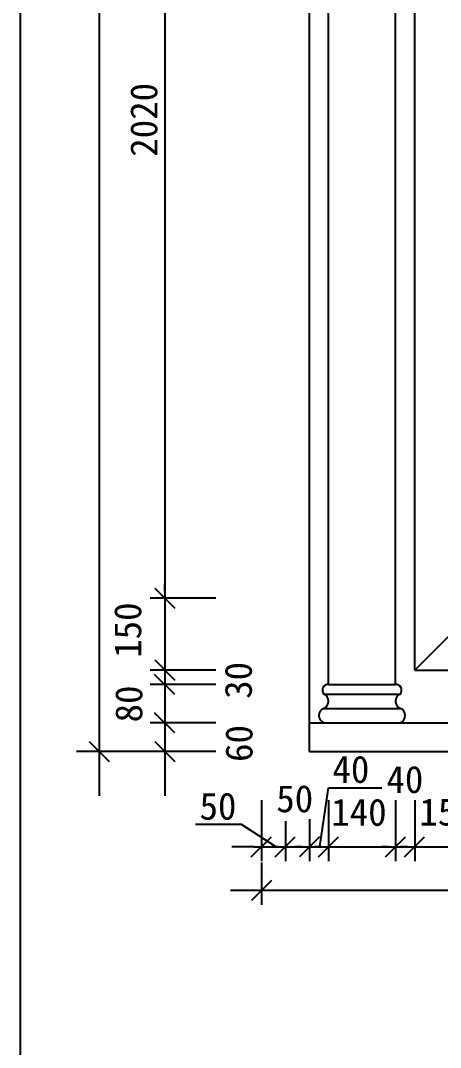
# Model space of a CAD drawing. Header units: metres. Extents: x 1022 to 6239, y 488 to 7419.
# Drawn here: x 1022 to 1899, y 3027 to 5171 of the extents above; entities that cross this region are included whole.
import ezdxf

# ---------------------------------------------------------------- set-up
doc = ezdxf.new("R2010")
doc.units = ezdxf.units.M
for name, color, linetype in [('3', 3, 'Continuous'), ('4', 4, 'Continuous'), ('7', 7, 'Continuous'), ('DIM', 3, 'Continuous')]:
    doc.layers.add(name, color=color, linetype=linetype)

# ---------------------------------------------------------------- blocks, each defined once
blk = doc.blocks.new('_DOT')
blk.add_lwpolyline([(-1.41, -1.39), (1.38, 1.4)])

msp = doc.modelspace()

# ---------------------------------------------------------------- linework, layer by layer
for p, q in [((1647.11, 3446.05), (1664.84, 3569.01)), ((1664.84, 3569.01), (1776.55, 3569.01)), ((1483.08, 3492.12), (1387.33, 3492.12)), ((1554.01, 3446.05), (1483.08, 3492.12))]:
    msp.add_line(p, q)
at = {"layer": '3'}
for p, q in [((1994.99, 3964.67), (1844.99, 3814.67)), ((1654.99, 3764.67), (1814.99, 3764.67)), ((1654.99, 3734.67), (1814.99, 3734.67))]:
    msp.add_line(p, q, dxfattribs=at)
at = {"layer": '4'}
for p, q in [((1844.99, 3814.67), (1844.99, 6004.67)), ((1624.99, 3644.67), (1624.99, 5984.67)), ((1664.99, 3784.67), (1664.99, 5984.67)), ((1804.99, 3784.67), (1804.99, 5984.67)), ((1844.99, 3814.67), (2744.99, 3814.67)), ((1624.99, 3704.67), (2964.99, 3704.67)), ((1624.99, 3644.67), (2964.99, 3644.67))]:
    msp.add_line(p, q, dxfattribs=at)
for centre, radius, start, end in [((1664.44, 3772.44), 12.24, 87.44, 219.43), ((1805.54, 3772.44), 12.24, 320.57, 92.56), ((1649.2, 3749.67), 16.08, 291.12, 68.88), ((1820.78, 3749.67), 16.08, 111.12, 248.88), ((1660.78, 3719.67), 16.08, 111.12, 248.88), ((1809.2, 3719.67), 16.08, 291.12, 68.88)]:
    msp.add_arc(centre, radius, start, end, dxfattribs=at)
at = {"layer": '7'}
msp.add_line((1664.99, 3784.67), (1804.99, 3784.67), dxfattribs=at)
at = {"layer": 'DIM'}
for p, q in [((1186, 7099.4), (1186, 3552.27)), ((1323.01, 7099.9), (1323.01, 3552.27)), ((1323.01, 3979.67), (1323.01, 3994.67)), ((1429.67, 3964.67), (1293.01, 3964.67)), ((1429.67, 3964.67), (1293.01, 3964.67)), ((1429.67, 3814.67), (1293.01, 3814.67)), ((1429.67, 3814.67), (1293.01, 3814.67)), ((1429.67, 3784.67), (1293.01, 3784.67)), ((1429.67, 3784.67), (1293.01, 3784.67)), ((1429.67, 3704.67), (1293.01, 3704.67)), ((1429.67, 3704.67), (1293.01, 3704.67)), ((1293.01, 3644.67), (1138.69, 3644.67)), ((1429.67, 3644.67), (1293.01, 3644.67)), ((1524.99, 3543.23), (1524.99, 3415.74)), ((1664.99, 3543.23), (1664.99, 3415.74)), ((1664.99, 3543.23), (1664.99, 3415.74)), ((1804.99, 3543.23), (1804.99, 3415.74)), ((1804.99, 3543.23), (1804.99, 3415.74)), ((1844.99, 3543.23), (1844.99, 3415.74)), ((1844.99, 3543.23), (1844.99, 3415.74)), ((1574.99, 3499.28), (1574.99, 3415.74)), ((1624.99, 3503.68), (1624.99, 3415.74)), ((1624.99, 3502.21), (1624.99, 3415.74)), ((1574.99, 3487.54), (1574.99, 3415.74)), ((1509.99, 3445.74), (1463.15, 3445.74)), ((1508.69, 3445.74), (1574.99, 3445.74)), ((1559.99, 3445.74), (1544.99, 3445.74)), ((1574.99, 3445.74), (1624.99, 3445.74)), ((1589.99, 3445.74), (1604.99, 3445.74)), ((1609.99, 3445.74), (1594.99, 3445.74)), ((1624.99, 3445.74), (1664.99, 3445.74)), ((1649.99, 3445.74), (1634.99, 3445.74)), ((1639.99, 3445.74), (1654.99, 3445.74)), ((1664.99, 3445.74), (1804.99, 3445.74)), ((1679.99, 3445.74), (1694.99, 3445.74)), ((1789.99, 3445.74), (1774.99, 3445.74)), ((1804.99, 3445.74), (1844.99, 3445.74)), ((1829.99, 3445.74), (1814.99, 3445.74)), ((1819.99, 3445.74), (1834.99, 3445.74)), ((1844.99, 3445.74), (1994.99, 3445.74)), ((1859.99, 3445.74), (1874.99, 3445.74)), ((1524.99, 3413.12), (1524.99, 3324.47)), ((3140.23, 3354.47), (1460.69, 3354.47))]:
    msp.add_line(p, q, dxfattribs=at)
msp.add_lwpolyline([(1022.02, 7419.17), (6239.24, 7419.17), (6239.24, 488.16), (1022.02, 488.16)], close=True, dxfattribs=at)

# ---------------------------------------------------------------- block references
at = {"layer": 'DIM', "xscale": 15, "yscale": 15, "zscale": 15}
for p, rotation in [((1323.01, 3964.67), 270), ((1323.01, 3814.67), 270), ((1323.01, 3784.67), 90), ((1323.01, 3704.67), 90), ((1186, 3644.67), 270), ((1323.01, 3644.67), 270), ((1624.99, 3445.74), 180), ((1524.99, 3354.47), 180)]:
    msp.add_blockref('_DOT', p, dxfattribs=dict(at, rotation=rotation))
for p in [(1524.99, 3445.74), (1574.99, 3445.74), (1664.99, 3445.74), (1804.99, 3445.74), (1844.99, 3445.74)]:
    msp.add_blockref('_DOT', p, dxfattribs=at)

# ---------------------------------------------------------------- texts
for s, p in [('2020', (1307.67, 4886.23)), ('150', (1274.02, 3840.18)), ('30', (1504.93, 3754.58)), ('80', (1276.24, 3705.4)), ('60', (1506.33, 3622.88))]:
    msp.add_text(s, height=56.7, rotation=90).set_placement(p)
for s, p in [('40', (1673.15, 3579.22)), ('40', (1785.86, 3558.08)), ('50', (1555.92, 3517.91)), ('50', (1395.66, 3502.36)), ('140', (1670.65, 3489.6)), ('150', (1854.71, 3490.18))]:
    msp.add_text(s, height=56.7).set_placement(p)

doc.saveas('drawing.dxf')
